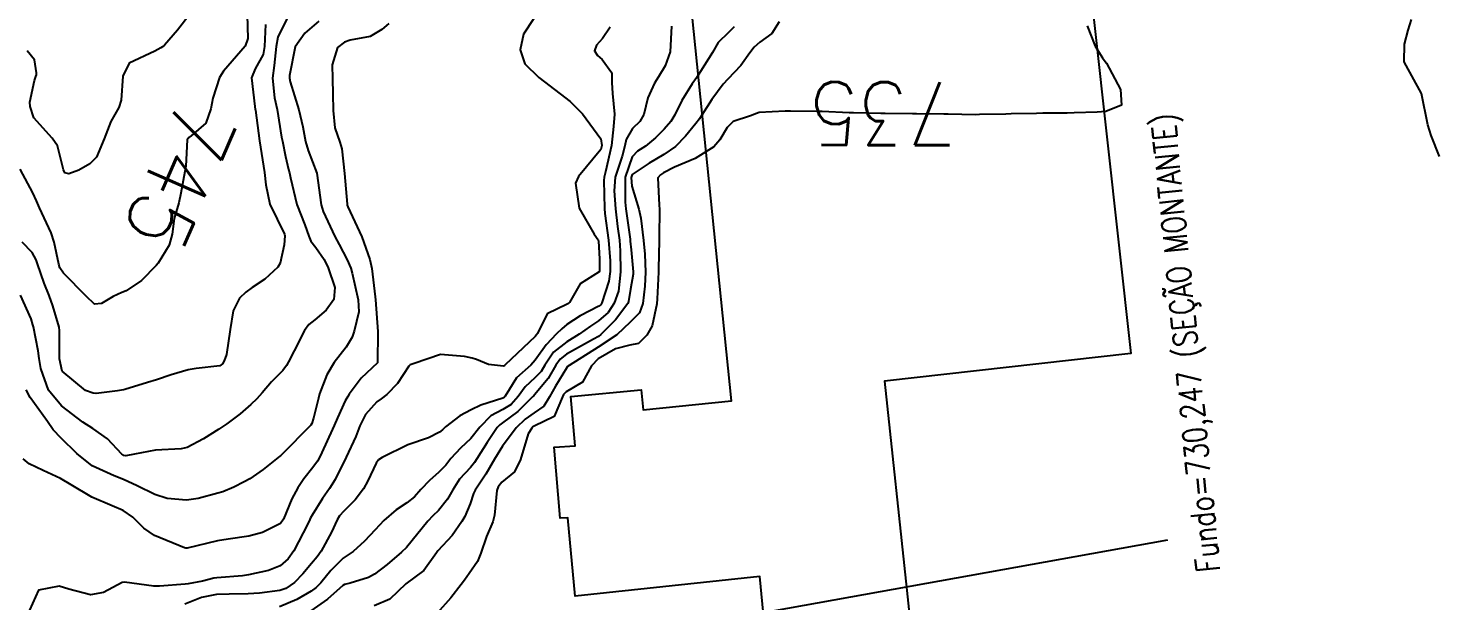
# Model space of a CAD drawing. Header units: metres. Extents: x 318500 to 325275, y 7408834 to 7428799.
# Drawn here: x 320291.7 to 320381.1, y 7410645.5 to 7410681.9 of the extents above; entities that cross this region are included whole.
import ezdxf
from ezdxf.enums import TextEntityAlignment as Align

# ---------------------------------------------------------------- set-up
doc = ezdxf.new("R2010")
doc.units = ezdxf.units.M
doc.header["$MEASUREMENT"] = 0
doc.linetypes.add('CONTINUO', pattern=[0])
for name, color, linetype in [('Cotas', 45, 'Continuous'), ('Curvas de Nivel 1m', 11, 'Continuous'), ('Curvas de Nivel 5m', 15, 'Continuous'), ('Edificações', 30, 'Continuous'), ('TEXTO', 45, 'Continuous')]:
    doc.layers.add(name, color=color, linetype=linetype)
doc.styles.add('ROMANS', font='romans', dxfattribs={"height": 0.2})
doc.styles.add('Style-STANDARD', font='STANDARD.shx')

msp = doc.modelspace()

# ---------------------------------------------------------------- linework, layer by layer
at = {"layer": 'Curvas de Nivel 1m', "flags": 128}
for points, elevation in [([(320302.025, 7410682.762), (320301.206, 7410681.738), (320300.385, 7410680.778), (320300.266, 7410680.672), (320300.158, 7410680.602), (320299.773, 7410680.403), (320298.148, 7410679.629), (320297.748, 7410678.816), (320297.64, 7410677.294), (320297.497, 7410676.819), (320296.985, 7410675.938), (320296.563, 7410674.833), (320296.068, 7410673.671), (320295.659, 7410673.249), (320294.951, 7410672.851), (320294.31, 7410672.604), (320294.057, 7410672.663), (320293.972, 7410672.861), (320293.595, 7410674.387), (320293.265, 7410674.872), (320292.099, 7410676.169), (320291.864, 7410676.894), (320291.842, 7410677.166), (320292.135, 7410678.539), (320292.228, 7410678.799), (320292.262, 7410678.888), (320292.276, 7410679.022), (320292.15, 7410679.842), (320291.687, 7410680.429)], 746), ([(320308.188, 7410682.538), (320307.572, 7410681.283), (320307.481, 7410680.687), (320307.354, 7410679.482), (320307.234, 7410678.689), (320307.376, 7410677.433), (320307.541, 7410676.686), (320307.824, 7410674.942), (320307.871, 7410674.682), (320308.07, 7410673.708), (320308.268, 7410672.883), (320308.316, 7410672.676), (320308.386, 7410672.344), (320308.795, 7410670.669), (320309.292, 7410669.38), (320309.556, 7410668.657), (320309.681, 7410668.339), (320309.993, 7410667.931), (320310.518, 7410667.174), (320310.784, 7410666.638), (320311.197, 7410665.396), (320311.143, 7410664.632), (320310.639, 7410663.94), (320309.93, 7410663.341), (320309.547, 7410663.034), (320309.271, 7410662.66), (320308.61, 7410661.372), (320308.259, 7410660.675), (320308.133, 7410660.44), (320307.891, 7410660.11), (320307.172, 7410659.396), (320306.58, 7410658.693), (320306.247, 7410658.313), (320305.859, 7410657.966), (320305.187, 7410657.373), (320304.338, 7410656.723), (320303.837, 7410656.392), (320302.875, 7410655.789), (320301.825, 7410655.222), (320301.447, 7410655.141), (320299.823, 7410655.065), (320298.485, 7410654.8), (320297.931, 7410654.696), (320297.819, 7410654.72), (320297.688, 7410654.812), (320296.783, 7410655.779), (320295.836, 7410656.434), (320295.214, 7410656.846), (320293.855, 7410657.874), (320293.024, 7410658.873), (320292.534, 7410660.237), (320292.441, 7410660.882), (320292.385, 7410661.363), (320292.077, 7410662.888), (320292.046, 7410663.013), (320291.928, 7410663.393), (320291.256, 7410664.9)], 743), ([(320306.793, 7410682.082), (320306.739, 7410680.694), (320306.661, 7410680.189), (320306.146, 7410679.276), (320305.905, 7410678.704), (320306.113, 7410676.876), (320306.151, 7410676.7), (320306.158, 7410676.651), (320306.417, 7410674.697), (320306.476, 7410674.295), (320306.73, 7410672.693), (320306.822, 7410671.919), (320307.067, 7410670.69), (320308.001, 7410668.77), (320308.024, 7410668.68), (320307.994, 7410668.096), (320307.731, 7410666.934), (320307.583, 7410666.684), (320306.747, 7410665.914), (320305.96, 7410665.386), (320305.558, 7410665.104), (320305.155, 7410664.712), (320304.74, 7410663.916), (320304.548, 7410662.721), (320304.323, 7410661.142), (320304.182, 7410660.726), (320304.081, 7410660.544), (320303.895, 7410660.408), (320302.404, 7410660.241), (320301.891, 7410660.168), (320300.81, 7410659.847), (320299.881, 7410659.521), (320299.313, 7410659.354), (320297.871, 7410658.909), (320297.797, 7410658.886), (320297.413, 7410658.817), (320296.053, 7410658.652), (320295.868, 7410658.676), (320295.381, 7410658.845), (320293.888, 7410660.068), (320293.718, 7410660.863), (320293.724, 7410662.669), (320293.703, 7410662.863), (320293.301, 7410664.23), (320293.08, 7410664.873), (320292.758, 7410665.674), (320292.331, 7410666.885), (320292.244, 7410667.147), (320291.987, 7410667.617), (320291.357, 7410668.266)], 744), ([(320314.628, 7410682.149), (320314.177, 7410681.766), (320313.44, 7410681.338), (320312.167, 7410681.096), (320311.816, 7410680.974), (320311.374, 7410680.632), (320311.039, 7410679.527), (320311.058, 7410678.636), (320311.08, 7410677.681), (320311.091, 7410676.635), (320311.2, 7410675.527), (320311.521, 7410674.628), (320311.642, 7410674.193), (320311.805, 7410672.624), (320311.973, 7410670.678), (320311.984, 7410670.621), (320312.028, 7410670.513), (320312.91, 7410668.611), (320313.42, 7410667.172), (320313.548, 7410666.604), (320313.766, 7410664.789), (320313.78, 7410664.602), (320313.92, 7410662.6), (320313.9, 7410660.6), (320312.873, 7410659.622), (320312.101, 7410658.618), (320312.013, 7410658.473), (320311.864, 7410658.203), (320311.363, 7410657.112), (320311.162, 7410656.63), (320310.615, 7410655.425), (320310.251, 7410654.644), (320310.103, 7410654.359), (320309.809, 7410653.949), (320309.224, 7410653.234), (320308.844, 7410652.664), (320308.478, 7410651.971), (320307.937, 7410650.677), (320307.757, 7410650.407), (320306.617, 7410649.826), (320305.749, 7410649.588), (320304.437, 7410649.41), (320303.746, 7410649.294), (320301.822, 7410648.84), (320301.741, 7410648.829), (320301.655, 7410648.847), (320299.749, 7410649.633), (320299.074, 7410650.111), (320298.374, 7410650.801), (320297.766, 7410651.231), (320297.072, 7410651.519), (320295.778, 7410652.073), (320294.476, 7410652.853), (320293.796, 7410653.266), (320292.69, 7410653.764), (320291.803, 7410654.193), (320291.415, 7410654.505)], 741), ([(320310.185, 7410682.314), (320309.303, 7410681.533), (320308.689, 7410680.672), (320308.319, 7410678.854), (320308.316, 7410678.677), (320308.356, 7410678.457), (320308.907, 7410676.668), (320309.166, 7410675.592), (320309.337, 7410674.661), (320309.496, 7410674.08), (320310.06, 7410672.65), (320310.322, 7410670.646), (320310.46, 7410670.207), (320311.207, 7410668.632), (320311.48, 7410668.112), (320311.985, 7410667.145), (320312.206, 7410666.618), (320312.302, 7410666.29), (320312.685, 7410664.613), (320312.711, 7410663.84), (320312.43, 7410662.615), (320312.296, 7410662.237), (320311.91, 7410661.602), (320311.152, 7410660.631), (320310.685, 7410659.841), (320310.228, 7410658.645), (320310.152, 7410658.359), (320309.847, 7410657.094), (320309.746, 7410656.747), (320309.678, 7410656.652), (320307.821, 7410654.764), (320307.774, 7410654.727), (320307.714, 7410654.681), (320306.659, 7410653.84), (320305.798, 7410653.244), (320305.453, 7410653.048), (320304.783, 7410652.715), (320304.096, 7410652.415), (320303.784, 7410652.319), (320302.53, 7410651.998), (320301.777, 7410651.886), (320300.561, 7410651.99), (320299.782, 7410652.25), (320298.662, 7410652.797), (320297.796, 7410653.192), (320297.193, 7410653.425), (320295.808, 7410654.055), (320294.82, 7410654.85), (320293.83, 7410655.813), (320293.316, 7410656.352), (320292.958, 7410656.873), (320291.863, 7410658.396), (320291.617, 7410658.894)], 742), ([(320328.669, 7410681.916), (320328.172, 7410681.195), (320327.811, 7410680.77), (320327.675, 7410680.417), (320327.86, 7410680.118), (320328.155, 7410679.866), (320328.768, 7410679.022), (320328.785, 7410678.4), (320328.825, 7410677.704), (320328.954, 7410676.397), (320328.883, 7410675.613), (320328.752, 7410674.4), (320328.383, 7410672.725), (320328.296, 7410672.406), (320328.272, 7410672.192), (320328.303, 7410670.406), (320328.331, 7410670.099), (320328.573, 7410668.401), (320328.661, 7410667.074), (320328.664, 7410666.4), (320328.576, 7410665.795), (320328.136, 7410664.407), (320328.067, 7410664.29), (320327.947, 7410664.198), (320326.774, 7410663.591), (320325.929, 7410663.045), (320325.595, 7410662.773), (320325.254, 7410662.447), (320324.607, 7410661.759), (320323.903, 7410660.765), (320323.639, 7410660.464), (320322.718, 7410659.647), (320322.017, 7410658.488), (320321.952, 7410658.405), (320321.868, 7410658.36), (320320.462, 7410657.909), (320319.856, 7410657.612), (320319.128, 7410657.25), (320318.22, 7410656.536), (320318.024, 7410656.352), (320317.837, 7410656.209), (320317.135, 7410655.852), (320315.828, 7410655.408), (320314.21, 7410654.594), (320313.971, 7410654.444), (320313.815, 7410654.243), (320313.284, 7410653.119), (320313.013, 7410652.608), (320312.487, 7410651.905), (320311.769, 7410651.188), (320311.505, 7410650.883), (320311.355, 7410650.626), (320310.978, 7410649.857), (320310.328, 7410648.641), (320310.083, 7410648.296), (320309.728, 7410647.861), (320309.176, 7410647.2), (320308.644, 7410646.666), (320308.095, 7410646.283), (320307.702, 7410646.139), (320306.418, 7410645.974), (320305.699, 7410645.941), (320304.494, 7410645.922), (320303.697, 7410645.892), (320302.74, 7410645.699), (320301.688, 7410645.288)], 739), ([(320332.557, 7410681.982), (320332.469, 7410680.355), (320332.151, 7410679.457), (320331.745, 7410678.763), (320331.487, 7410678.367), (320331.065, 7410677.432), (320330.813, 7410676.373), (320330.543, 7410675.936), (320330.096, 7410675.478), (320329.684, 7410674.788), (320329.604, 7410674.387), (320329.424, 7410673.74), (320328.99, 7410672.396), (320328.92, 7410671.524), (320329.005, 7410670.395), (320329.137, 7410669.269), (320329.256, 7410668.391), (320329.311, 7410667.708), (320329.334, 7410666.39), (320329.189, 7410665.164), (320328.923, 7410664.395), (320328.532, 7410663.81), (320327.933, 7410663.281), (320327.414, 7410662.932), (320326.699, 7410662.428), (320325.915, 7410661.935), (320325.075, 7410661.282), (320324.515, 7410660.454), (320324.285, 7410660.065), (320323.888, 7410659.643), (320323.275, 7410659.074), (320322.833, 7410658.476), (320322.385, 7410657.959), (320321.857, 7410657.635), (320321.104, 7410657.248), (320320.408, 7410656.511), (320319.833, 7410655.79), (320319.173, 7410655.18), (320318.564, 7410654.533), (320318.234, 7410654.115), (320317.807, 7410653.661), (320317.208, 7410653.14), (320316.66, 7410652.557), (320316.243, 7410652.103), (320315.777, 7410651.719), (320315.091, 7410651.26), (320314.303, 7410650.592), (320313.754, 7410650.003), (320313.077, 7410649.276), (320312.368, 7410648.614), (320311.982, 7410648.372), (320311.734, 7410648.201), (320310.945, 7410647.408), (320310.315, 7410646.641), (320310.015, 7410646.335), (320309.702, 7410646.106), (320308.791, 7410645.566), (320307.686, 7410645.107)], 738), ([(320336.545, 7410681.936), (320336.179, 7410681.582), (320335.522, 7410680.957), (320335.154, 7410680.315), (320334.144, 7410678.7), (320333.87, 7410678.334), (320333.206, 7410677.262), (320332.769, 7410676.35), (320332.518, 7410675.94), (320332.096, 7410675.453), (320331.553, 7410674.9), (320330.916, 7410674.372), (320330.405, 7410674.048), (320330.073, 7410673.688), (320329.616, 7410672.387), (320329.611, 7410670.811), (320329.666, 7410670.385), (320329.929, 7410668.454), (320329.938, 7410668.381), (320329.943, 7410668.324), (320329.994, 7410667.777), (320330.128, 7410666.379), (320330.125, 7410666.231), (320329.963, 7410665.274), (320329.831, 7410664.503), (320329.787, 7410664.382), (320329.002, 7410663.326), (320328.087, 7410662.407), (320327.919, 7410662.286), (320327.601, 7410662.099), (320325.907, 7410661.158), (320325.503, 7410660.845), (320325.23, 7410660.447), (320324.728, 7410659.611), (320323.872, 7410658.574), (320323.816, 7410658.516), (320323.77, 7410658.462), (320322.815, 7410657.516), (320321.845, 7410656.794), (320321.662, 7410656.674), (320321.493, 7410656.495), (320320.866, 7410655.54), (320320.211, 7410654.514), (320320.06, 7410654.273), (320319.812, 7410653.965), (320319.119, 7410653.208), (320318.678, 7410652.531), (320318.358, 7410651.958), (320317.77, 7410651.236), (320317.418, 7410650.892), (320317.108, 7410650.55), (320315.743, 7410648.88), (320315.433, 7410648.575), (320314.51, 7410647.807), (320313.719, 7410647.179), (320313.344, 7410646.975), (320312.164, 7410646.615), (320311.803, 7410646.524), (320311.708, 7410646.465), (320310.729, 7410645.6), (320309.683, 7410644.859)], 737), ([(320339.384, 7410682.262), (320338.926, 7410681.522), (320338.17, 7410680.965), (320337.798, 7410680.652), (320337.533, 7410680.286), (320336.96, 7410679.484), (320336.143, 7410678.63), (320335.845, 7410678.304), (320335.117, 7410677.323), (320334.483, 7410676.324), (320334.334, 7410676.099), (320334.102, 7410675.813), (320333.439, 7410674.991), (320332.816, 7410674.349), (320332.075, 7410673.831), (320331.143, 7410673.295), (320330.062, 7410672.573), (320329.992, 7410672.381), (320330.052, 7410671.83), (320330.493, 7410670.375), (320330.61, 7410669.785), (320330.793, 7410668.372), (320330.862, 7410667.501), (320330.906, 7410666.371), (320330.872, 7410665.465), (320330.736, 7410664.372), (320330.53, 7410663.785), (320329.932, 7410663.194), (320329.523, 7410662.789), (320329.098, 7410662.392), (320327.912, 7410661.591), (320326.057, 7410660.438), (320325.967, 7410660.371), (320325.897, 7410660.262), (320325.205, 7410659.122), (320324.83, 7410658.45), (320324.456, 7410657.859), (320323.855, 7410657.436), (320323.284, 7410657.033), (320322.713, 7410656.477), (320321.828, 7410655.322), (320321.334, 7410654.497), (320320.77, 7410653.541), (320320.111, 7410652.515), (320320.004, 7410652.3), (320319.777, 7410651.647), (320319.439, 7410650.849), (320319.267, 7410650.525), (320318.65, 7410649.632), (320317.741, 7410648.658), (320317.654, 7410648.541), (320316.852, 7410647.424), (320315.71, 7410646.57), (320314.691, 7410645.59), (320313.688, 7410645.166)], 736)]:
    msp.add_lwpolyline(points, dxfattribs=dict(at, elevation=elevation))
at = {"layer": 'Curvas de Nivel 5m', "flags": 128}
for points, elevation in [([(320305.644, 7410682.708), (320305.672, 7410681.203), (320305.516, 7410680.71), (320304.144, 7410679.119), (320303.881, 7410678.734), (320303.454, 7410677.406), (320303.322, 7410676.742), (320303.014, 7410675.829), (320302.084, 7410675.032), (320301.924, 7410674.92), (320301.833, 7410674.762), (320301.74, 7410673.087), (320301.688, 7410672.764), (320301.425, 7410671.38), (320301.294, 7410670.767), (320301.008, 7410669.777), (320300.87, 7410668.771), (320300.695, 7410668.071), (320299.981, 7410666.927), (320299.867, 7410666.782), (320298.921, 7410665.84), (320297.956, 7410665.184), (320297.693, 7410665.074), (320297.126, 7410664.822), (320296.397, 7410664.38), (320295.942, 7410664.34), (320295.41, 7410664.845), (320293.972, 7410666.31), (320293.755, 7410666.642), (320293.688, 7410666.864), (320293.399, 7410668.274), (320293.192, 7410668.872), (320292.467, 7410670.439), (320292.273, 7410670.886), (320292.038, 7410671.404), (320291.239, 7410672.902)], 745), ([(320323.83, 7410682.465), (320323.176, 7410681.474), (320322.968, 7410680.478), (320323.262, 7410679.585), (320324.143, 7410678.727), (320324.504, 7410678.456), (320326.121, 7410677.202), (320326.919, 7410676.428), (320328.086, 7410674.831), (320328.141, 7410674.409), (320328.077, 7410674.145), (320326.665, 7410672.431), (320326.475, 7410672.012), (320326.706, 7410670.43), (320327.644, 7410668.777), (320327.899, 7410668.412), (320327.921, 7410668.333), (320327.988, 7410667.202), (320327.991, 7410666.421), (320327.98, 7410666.377), (320326.773, 7410665.623), (320326.097, 7410664.438), (320326.018, 7410664.37), (320325.949, 7410664.342), (320324.665, 7410663.727), (320324.056, 7410662.459), (320324.005, 7410662.374), (320323.918, 7410662.28), (320322, 7410660.489), (320321.956, 7410660.433), (320321.899, 7410660.391), (320320.958, 7410660.504), (320320.194, 7410660.807), (320319.904, 7410660.893), (320319.423, 7410661.006), (320317.906, 7410661.142), (320316.228, 7410660.565), (320315.979, 7410660.488), (320315.897, 7410660.389), (320315.176, 7410659.285), (320314.49, 7410658.591), (320314.132, 7410658.33), (320313.863, 7410658.128), (320313.14, 7410657.318), (320312.789, 7410656.611), (320312.53, 7410655.917), (320311.923, 7410654.619), (320311.888, 7410654.55), (320311.817, 7410654.41), (320311.225, 7410653.202), (320310.866, 7410652.634), (320310.425, 7410651.996), (320309.764, 7410650.94), (320309.657, 7410650.757), (320309.606, 7410650.652), (320309.477, 7410650.374), (320308.601, 7410648.667), (320308.242, 7410648.163), (320307.725, 7410647.712), (320306.999, 7410647.409), (320305.717, 7410647.136), (320305.339, 7410647.083), (320303.713, 7410646.96), (320303.522, 7410646.924), (320302.8, 7410646.744), (320301.895, 7410646.569), (320301.707, 7410646.544), (320300.065, 7410646.416), (320299.705, 7410646.422), (320297.846, 7410646.67), (320297.708, 7410646.664), (320296.515, 7410646.01), (320295.695, 7410645.866), (320294.316, 7410646.239), (320293.703, 7410646.42), (320292.403, 7410646.176), (320291.815, 7410644.888)], 740), ([(320358.938, 7410681.999), (320359.439, 7410680.723), (320359.908, 7410679.984), (320360.014, 7410679.837), (320360.157, 7410679.644), (320361.044, 7410677.971), (320361.117, 7410676.979), (320360.119, 7410676.557), (320359.575, 7410676.531), (320358.117, 7410676.479), (320357.663, 7410676.471), (320356.116, 7410676.452), (320355.713, 7410676.447), (320354.115, 7410676.413), (320353.773, 7410676.407), (320352.114, 7410676.369), (320351.843, 7410676.365), (320350.114, 7410676.394), (320349.843, 7410676.394), (320348.114, 7410676.415), (320347.843, 7410676.415), (320346.114, 7410676.444), (320345.843, 7410676.445), (320344.114, 7410676.474), (320343.837, 7410676.48), (320342.115, 7410676.561), (320341.766, 7410676.574), (320340.115, 7410676.592), (320339.775, 7410676.595), (320338.113, 7410676.497), (320337.954, 7410676.44), (320337.572, 7410676.285), (320336.474, 7410675.927), (320336.099, 7410675.543), (320335.625, 7410674.769), (320335.24, 7410674.313), (320334.072, 7410673.572), (320332.746, 7410673.029), (320332.063, 7410672.665), (320331.87, 7410672.554), (320331.704, 7410672.364), (320331.785, 7410670.611), (320331.803, 7410670.362), (320331.787, 7410668.579), (320331.783, 7410668.362), (320331.742, 7410666.603), (320331.738, 7410666.362), (320331.657, 7410664.661), (320331.638, 7410664.363), (320331.331, 7410662.964), (320330.988, 7410662.369), (320330.46, 7410661.829), (320329.914, 7410661.738), (320329.006, 7410661.489), (320327.904, 7410660.85), (320327.476, 7410660.416), (320326.921, 7410659.388), (320325.875, 7410658.756), (320325.717, 7410658.596), (320325.652, 7410658.442), (320325.106, 7410657.193), (320323.842, 7410656.579), (320323.763, 7410656.539), (320323.692, 7410656.462), (320323.467, 7410656.096), (320322.971, 7410654.473), (320322.608, 7410653.678), (320321.798, 7410653.027), (320321.556, 7410652.731), (320321.472, 7410652.495), (320321.333, 7410650.93), (320321.22, 7410650.498), (320320.83, 7410649.583), (320320.47, 7410648.509), (320320.253, 7410647.991), (320319.721, 7410647.222), (320319.425, 7410646.812), (320319.222, 7410646.525), (320318.553, 7410645.675), (320317.682, 7410644.698)], 735), ([(320381.29, 7410673.702), (320380.758, 7410675.052), (320380.542, 7410675.714), (320380.14, 7410677.72), (320379.041, 7410679.731), (320379.071, 7410680.837), (320379.293, 7410681.729), (320379.521, 7410682.406)], 735)]:
    msp.add_lwpolyline(points, dxfattribs=dict(at, elevation=elevation))
at = {"layer": 'Edificações'}
for points in [[(320358.66, 7410688.737), (320361.701, 7410661.202), (320346.068, 7410659.439), (320347.491, 7410646.153), (320348.616, 7410635.488)], [(320338.739, 7410641.119), (320338.163, 7410647.034), (320326.439, 7410645.798), (320325.98, 7410650.752), (320325.49, 7410650.735), (320325.118, 7410655.248), (320326.453, 7410655.332), (320326.169, 7410658.464), (320330.645, 7410658.9), (320330.754, 7410657.621), (320336.367, 7410658.193), (320333.531, 7410686.035)]]:
    msp.add_lwpolyline(points, dxfattribs=at)
at = {"layer": 'TEXTO', "linetype": 'CONTINUO'}
msp.add_polyline3d([(320303.475, 7410638.471, 0), (320364.059, 7410649.368, 0)], dxfattribs=at)

# ---------------------------------------------------------------- texts
at = {"layer": 'Cotas', "style": 'Style-STANDARD'}
for s, rotation, p in [('735', 179.85, (320345.982, 7410676.432, 735)), ('745', 246.33896, (320301.352, 7410672.425, 745))]:
    msp.add_text(s, height=4, rotation=rotation, dxfattribs=at).set_placement(p, align=Align.MIDDLE_CENTER)
at = {"layer": 'TEXTO', "style": 'ROMANS', "width": 0.8}
msp.add_text('Fundo=730,247 (SEÇÃO MONTANTE)', height=1.5, rotation=95.69862, dxfattribs=at).set_placement((320367.377, 7410647.386))

doc.saveas('drawing.dxf')
